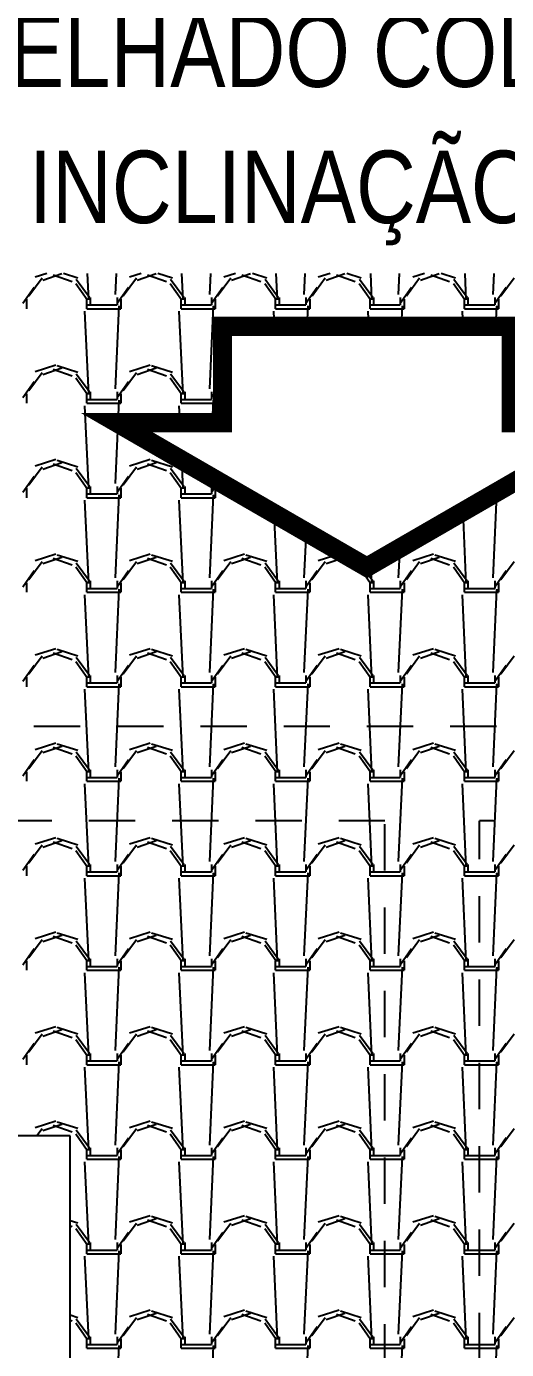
# Model space of a CAD drawing. Header units: millimetres. Extents: x 3923 to 4007, y 744 to 863.
# Drawn here: x 3934.851 to 3936.149, y 834.508 to 838.08 of the extents above; entities that cross this region are included whole.
import ezdxf
from ezdxf.enums import TextEntityAlignment as Align

# ---------------------------------------------------------------- set-up
doc = ezdxf.new("R2010")
doc.units = ezdxf.units.MM
doc.linetypes.add('HIDDEN2', pattern=[0.1875, 0.125, -0.0625])
doc.layers.add('-HIDRO', color=8, linetype='Continuous')
doc.layers.add('E-txt-g', color=3, linetype='Continuous')
doc.layers.add('E-Txt-W', color=7, linetype='Continuous', lineweight=20)
doc.styles.add('F2', font='ARIALN.TTF')
doc.styles.add('REG60', font='romans.shx', dxfattribs={"width": 0.8, "height": 0.15})
doc.styles.add('REG80', font='romans.shx', dxfattribs={"width": 0.8, "height": 0.2})

# ---------------------------------------------------------------- blocks, each defined once
blk = doc.blocks.new('Seta')
at = {"color": 2, "const_width": 2}
blk.add_lwpolyline([(10, 15), (10, 25.98), (25, 0), (10, -25.98), (10, -15), (0, -15), (0, 15)], close=True, dxfattribs=at)
blk = doc.blocks.new('TXT-AMB75')
at = {"layer": 'E-txt-g', "style": 'REG80', "width": 0.8, "flags": 8}
blk.add_attdef('TXT', text='', height=0.2, dxfattribs=at).set_placement((0.0055, 0.2964), align=Align.CENTER)
at = {"layer": 'E-Txt-W', "style": 'REG60', "width": 0.8, "flags": 8}
blk.add_attdef('TXT', text='', height=0.15, dxfattribs=at).set_placement((0.0055, 0.0271), align=Align.CENTER)

msp = doc.modelspace()

# ---------------------------------------------------------------- linework, layer by layer
at = {"layer": '-HIDRO', "linetype": 'Continuous'}
for p, q in [((3934.9062, 837.4127), (3934.8744, 837.4026)), ((3934.9464, 837.4119), (3934.8954, 837.394)), ((3934.9743, 837.3906), (3934.9233, 837.4085)), ((3934.9903, 837.4003), (3934.9514, 837.4127)), ((3935.0194, 837.3414), (3935.0161, 837.4127)), ((3935.0916, 837.3562), (3935.0942, 837.4127)), ((3935.1613, 837.4127), (3935.1295, 837.4026)), ((3935.2016, 837.4119), (3935.1505, 837.394)), ((3935.2294, 837.3906), (3935.1784, 837.4085)), ((3935.2455, 837.4003), (3935.2065, 837.4127)), ((3935.2745, 837.3414), (3935.2713, 837.4127)), ((3935.3468, 837.3562), (3935.3494, 837.4127)), ((3935.4165, 837.4127), (3935.3847, 837.4026)), ((3935.4567, 837.4119), (3935.4057, 837.394)), ((3935.4846, 837.3906), (3935.4336, 837.4085)), ((3935.5006, 837.4003), (3935.4617, 837.4127)), ((3935.5297, 837.3414), (3935.5264, 837.4127)), ((3935.6019, 837.3562), (3935.6045, 837.4127)), ((3935.6717, 837.4127), (3935.6398, 837.4026)), ((3935.7119, 837.4119), (3935.6608, 837.394)), ((3935.7397, 837.3906), (3935.6887, 837.4085)), ((3935.7558, 837.4003), (3935.7168, 837.4127)), ((3935.7848, 837.3414), (3935.7816, 837.4127)), ((3935.8571, 837.3561), (3935.8597, 837.4127)), ((3935.9268, 837.4127), (3935.895, 837.4026)), ((3935.967, 837.4119), (3935.916, 837.394)), ((3935.9949, 837.3906), (3935.9439, 837.4085)), ((3936.0109, 837.4003), (3935.972, 837.4127)), ((3936.04, 837.3414), (3936.0367, 837.4127)), ((3936.1123, 837.3561), (3936.1148, 837.4127)), ((3934.8716, 837.3751), (3934.841, 837.3317)), ((3934.8932, 837.3998), (3934.8575, 837.3514)), ((3935.0155, 837.3417), (3934.9848, 837.3851)), ((3935.0214, 837.348), (3934.9857, 837.3964)), ((3935.1268, 837.3751), (3935.0961, 837.3317)), ((3935.1484, 837.3998), (3935.1127, 837.3514)), ((3935.2706, 837.3417), (3935.24, 837.3851)), ((3935.2766, 837.348), (3935.2408, 837.3964)), ((3935.3819, 837.3751), (3935.3513, 837.3317)), ((3935.4035, 837.3998), (3935.3678, 837.3514)), ((3935.5258, 837.3417), (3935.4951, 837.3851)), ((3935.5317, 837.348), (3935.496, 837.3964)), ((3935.6371, 837.3751), (3935.6064, 837.3317)), ((3935.6587, 837.3998), (3935.623, 837.3514)), ((3935.7809, 837.3417), (3935.7503, 837.3851)), ((3935.7869, 837.348), (3935.7511, 837.3964)), ((3935.8922, 837.3751), (3935.8616, 837.3317)), ((3935.9138, 837.3998), (3935.8781, 837.3514)), ((3936.0361, 837.3417), (3936.0054, 837.3851)), ((3936.042, 837.348), (3936.0063, 837.3964)), ((3936.1474, 837.3751), (3936.1167, 837.3317)), ((3936.169, 837.3998), (3936.1332, 837.3514)), ((3934.8511, 837.3431), (3934.8511, 837.3176)), ((3935.0144, 837.3176), (3935.0144, 837.3431)), ((3935.0246, 837.3278), (3935.0246, 837.3482)), ((3935.0961, 837.3482), (3935.0961, 837.3278)), ((3935.1063, 837.3431), (3935.1063, 837.3176)), ((3935.2696, 837.3176), (3935.2696, 837.3431)), ((3935.2798, 837.3278), (3935.2798, 837.3482)), ((3935.3512, 837.3482), (3935.3512, 837.3278)), ((3935.3614, 837.3431), (3935.3614, 837.3176)), ((3935.5247, 837.3176), (3935.5247, 837.3431)), ((3935.5349, 837.3278), (3935.5349, 837.3482)), ((3935.6064, 837.3482), (3935.6064, 837.3278)), ((3935.6166, 837.3431), (3935.6166, 837.3176)), ((3935.7799, 837.3176), (3935.7799, 837.3431)), ((3935.7901, 837.3278), (3935.7901, 837.3482)), ((3935.8615, 837.3482), (3935.8615, 837.3278)), ((3935.8717, 837.3431), (3935.8717, 837.3176)), ((3936.035, 837.3176), (3936.035, 837.3431)), ((3936.0452, 837.3278), (3936.0452, 837.3482)), ((3936.1167, 837.3482), (3936.1167, 837.3278)), ((3936.1269, 837.3431), (3936.1269, 837.3176)), ((3935.0194, 837.0863), (3935.0091, 837.3108)), ((3935.0144, 837.3278), (3935.0246, 837.3278)), ((3935.0144, 837.3176), (3935.0246, 837.3176)), ((3935.0246, 837.3278), (3935.0961, 837.3278)), ((3935.0246, 837.3176), (3935.1063, 837.3176)), ((3935.0916, 837.101), (3935.1019, 837.3255)), ((3935.2745, 837.0863), (3935.2643, 837.3108)), ((3935.2696, 837.3278), (3935.2798, 837.3278)), ((3935.2696, 837.3176), (3935.2798, 837.3176)), ((3935.2798, 837.3278), (3935.3512, 837.3278)), ((3935.2798, 837.3176), (3935.3614, 837.3176)), ((3935.3468, 837.101), (3935.357, 837.3255)), ((3935.5213, 837.27), (3935.5194, 837.3108)), ((3935.5247, 837.3278), (3935.5349, 837.3278)), ((3935.5247, 837.3176), (3935.5349, 837.3176)), ((3935.5349, 837.3278), (3935.6064, 837.3278)), ((3935.5349, 837.3176), (3935.6166, 837.3176)), ((3935.6096, 837.27), (3935.6122, 837.3255)), ((3935.7765, 837.27), (3935.7746, 837.3108)), ((3935.7799, 837.3278), (3935.7901, 837.3278)), ((3935.7799, 837.3176), (3935.7901, 837.3176)), ((3935.7901, 837.3278), (3935.8615, 837.3278)), ((3935.7901, 837.3176), (3935.8717, 837.3176)), ((3935.8648, 837.27), (3935.8673, 837.3255)), ((3936.0316, 837.27), (3936.0298, 837.3108)), ((3936.035, 837.3278), (3936.0452, 837.3278)), ((3936.035, 837.3176), (3936.0452, 837.3176)), ((3936.0452, 837.3278), (3936.1167, 837.3278)), ((3936.0452, 837.3176), (3936.1269, 837.3176)), ((3936.1199, 837.27), (3936.1225, 837.3255)), ((3934.9305, 837.1653), (3934.8744, 837.1474)), ((3934.9464, 837.1568), (3934.8954, 837.1389)), ((3934.9903, 837.1452), (3934.9342, 837.163)), ((3935.1856, 837.1653), (3935.1295, 837.1474)), ((3935.2015, 837.1568), (3935.1505, 837.1389)), ((3935.2455, 837.1452), (3935.1893, 837.163)), ((3934.8716, 837.1199), (3934.841, 837.0766)), ((3934.8932, 837.1447), (3934.8575, 837.0962)), ((3934.9743, 837.1355), (3934.9233, 837.1534)), ((3935.0155, 837.0866), (3934.9848, 837.1299)), ((3935.0214, 837.0928), (3934.9857, 837.1413)), ((3935.1268, 837.1199), (3935.0961, 837.0766)), ((3935.1484, 837.1447), (3935.1127, 837.0962)), ((3935.2294, 837.1355), (3935.1784, 837.1534)), ((3935.2706, 837.0865), (3935.24, 837.1299)), ((3935.2766, 837.0928), (3935.2408, 837.1413)), ((3934.8511, 837.088), (3934.8511, 837.0624)), ((3935.0144, 837.0624), (3935.0144, 837.088)), ((3935.0246, 837.0726), (3935.0246, 837.0931)), ((3935.0961, 837.0931), (3935.0961, 837.0726)), ((3935.1063, 837.088), (3935.1063, 837.0624)), ((3935.2696, 837.0624), (3935.2696, 837.088)), ((3935.2798, 837.0726), (3935.2798, 837.0931)), ((3935.3512, 837.0931), (3935.3512, 837.0726)), ((3935.3811, 837.1189), (3935.3513, 837.0766)), ((3935.3614, 837.088), (3935.3614, 837.0624)), ((3935.3811, 837.1143), (3935.3678, 837.0962)), ((3935.0194, 836.8311), (3935.0091, 837.0557)), ((3935.0144, 837.0726), (3935.0246, 837.0726)), ((3935.0144, 837.0624), (3935.0246, 837.0624)), ((3935.0246, 837.0726), (3935.0961, 837.0726)), ((3935.0246, 837.0624), (3935.1063, 837.0624)), ((3935.0991, 837.01), (3935.1019, 837.0704)), ((3935.2664, 837.01), (3935.2643, 837.0557)), ((3935.2696, 837.0726), (3935.2798, 837.0726)), ((3935.2696, 837.0624), (3935.2798, 837.0624)), ((3935.2798, 837.0726), (3935.3512, 837.0726)), ((3935.2798, 837.0624), (3935.3614, 837.0624)), ((3935.3543, 837.01), (3935.357, 837.0704)), ((3935.0916, 836.8459), (3935.099, 837.008)), ((3934.9305, 836.9101), (3934.8744, 836.8923)), ((3934.9903, 836.89), (3934.9342, 836.9079)), ((3935.1856, 836.9101), (3935.1295, 836.8923)), ((3935.2455, 836.89), (3935.1893, 836.9079)), ((3935.2745, 836.8311), (3935.271, 836.9087)), ((3934.8932, 836.8895), (3934.8575, 836.8411)), ((3934.9464, 836.9016), (3934.8954, 836.8837)), ((3934.9743, 836.8803), (3934.9233, 836.8982)), ((3935.0155, 836.8314), (3934.9848, 836.8748)), ((3935.0214, 836.8377), (3934.9857, 836.8861)), ((3935.1484, 836.8895), (3935.1127, 836.8411)), ((3935.2015, 836.9016), (3935.1505, 836.8837)), ((3935.2294, 836.8803), (3935.1784, 836.8982)), ((3935.2706, 836.8314), (3935.24, 836.8748)), ((3935.2766, 836.8377), (3935.2408, 836.8861)), ((3934.8716, 836.8648), (3934.841, 836.8214)), ((3935.0246, 836.8175), (3935.0246, 836.8379)), ((3935.1268, 836.8648), (3935.0961, 836.8214)), ((3935.0961, 836.8379), (3935.0961, 836.8175)), ((3935.2798, 836.8175), (3935.2798, 836.8379)), ((3935.3468, 836.8459), (3935.3476, 836.8645)), ((3935.3512, 836.8379), (3935.3512, 836.8175)), ((3935.3718, 836.8505), (3935.3513, 836.8214)), ((3935.3739, 836.8493), (3935.3678, 836.8411)), ((3934.8511, 836.8328), (3934.8511, 836.8073)), ((3935.0194, 836.576), (3935.0091, 836.8005)), ((3935.0144, 836.8073), (3935.0144, 836.8328)), ((3935.0144, 836.8175), (3935.0246, 836.8175)), ((3935.0144, 836.8073), (3935.0246, 836.8073)), ((3935.0246, 836.8175), (3935.0961, 836.8175)), ((3935.0246, 836.8073), (3935.1063, 836.8073)), ((3935.0916, 836.5907), (3935.1019, 836.8152)), ((3935.1063, 836.8328), (3935.1063, 836.8073)), ((3935.2745, 836.576), (3935.2643, 836.8005)), ((3935.2696, 836.8073), (3935.2696, 836.8328)), ((3935.2696, 836.8175), (3935.2798, 836.8175)), ((3935.2696, 836.8073), (3935.2798, 836.8073)), ((3935.2798, 836.8175), (3935.3512, 836.8175)), ((3935.2798, 836.8073), (3935.3614, 836.8073)), ((3935.3468, 836.5907), (3935.357, 836.8152)), ((3935.3614, 836.8328), (3935.3614, 836.8073)), ((3936.0958, 836.8073), (3936.1269, 836.8073)), ((3936.1123, 836.5907), (3936.1225, 836.8152)), ((3936.1134, 836.8175), (3936.1167, 836.8175)), ((3936.1167, 836.8194), (3936.1167, 836.8175)), ((3936.1269, 836.8253), (3936.1269, 836.8073)), ((3935.5297, 836.576), (3935.5211, 836.7643)), ((3936.04, 836.576), (3936.0311, 836.77)), ((3935.6019, 836.5907), (3935.6076, 836.7144)), ((3934.9305, 836.655), (3934.8744, 836.6371)), ((3935.1856, 836.655), (3935.1295, 836.6371)), ((3935.4408, 836.655), (3935.3847, 836.6371)), ((3935.696, 836.655), (3935.6398, 836.6371)), ((3935.8571, 836.5907), (3935.8608, 836.6716)), ((3935.9511, 836.655), (3935.895, 836.6371)), ((3934.8932, 836.6344), (3934.8575, 836.5859)), ((3934.9464, 836.6464), (3934.8954, 836.6286)), ((3934.9743, 836.6252), (3934.9233, 836.6431)), ((3934.9903, 836.6349), (3934.9342, 836.6527)), ((3935.0155, 836.5763), (3934.9848, 836.6196)), ((3935.0214, 836.5825), (3934.9857, 836.631)), ((3935.1484, 836.6344), (3935.1127, 836.5859)), ((3935.2015, 836.6464), (3935.1505, 836.6286)), ((3935.2294, 836.6252), (3935.1784, 836.6431)), ((3935.2455, 836.6349), (3935.1893, 836.6527)), ((3935.2706, 836.5763), (3935.24, 836.6196)), ((3935.2766, 836.5825), (3935.2408, 836.631)), ((3935.4035, 836.6344), (3935.3678, 836.5859)), ((3935.4567, 836.6464), (3935.4057, 836.6286)), ((3935.4846, 836.6252), (3935.4336, 836.6431)), ((3935.5006, 836.6349), (3935.4445, 836.6527)), ((3935.5258, 836.5762), (3935.4951, 836.6196)), ((3935.5317, 836.5825), (3935.496, 836.631)), ((3935.6587, 836.6344), (3935.6229, 836.5859)), ((3935.7118, 836.6464), (3935.6608, 836.6286)), ((3935.7397, 836.6252), (3935.6887, 836.6431)), ((3935.7325, 836.6423), (3935.6996, 836.6527)), ((3935.7809, 836.5762), (3935.7503, 836.6196)), ((3935.7869, 836.5825), (3935.7511, 836.631)), ((3935.7848, 836.576), (3935.7825, 836.6264)), ((3935.9138, 836.6344), (3935.8781, 836.5859)), ((3935.967, 836.6464), (3935.916, 836.6286)), ((3935.9949, 836.6252), (3935.9439, 836.6431)), ((3936.0109, 836.6349), (3935.9548, 836.6527)), ((3936.0361, 836.5762), (3936.0054, 836.6196)), ((3936.042, 836.5825), (3936.0063, 836.631)), ((3936.169, 836.6344), (3936.1332, 836.5859)), ((3934.8716, 836.6096), (3934.841, 836.5663)), ((3935.1268, 836.6096), (3935.0961, 836.5663)), ((3935.3819, 836.6096), (3935.3513, 836.5663)), ((3935.6371, 836.6096), (3935.6064, 836.5663)), ((3935.8922, 836.6096), (3935.8616, 836.5663)), ((3936.1474, 836.6096), (3936.1167, 836.5663)), ((3934.8511, 836.5777), (3934.8511, 836.5521)), ((3935.0144, 836.5521), (3935.0144, 836.5777)), ((3935.0144, 836.5623), (3935.0246, 836.5623)), ((3935.0144, 836.5521), (3935.0246, 836.5521)), ((3935.0246, 836.5623), (3935.0246, 836.5828)), ((3935.0246, 836.5623), (3935.0961, 836.5623)), ((3935.0246, 836.5521), (3935.1063, 836.5521)), ((3935.0916, 836.3356), (3935.1019, 836.5601)), ((3935.0961, 836.5828), (3935.0961, 836.5623)), ((3935.1063, 836.5777), (3935.1063, 836.5521)), ((3935.2696, 836.5521), (3935.2696, 836.5777)), ((3935.2696, 836.5623), (3935.2798, 836.5623)), ((3935.2696, 836.5521), (3935.2798, 836.5521)), ((3935.2798, 836.5623), (3935.2798, 836.5828)), ((3935.2798, 836.5623), (3935.3512, 836.5623)), ((3935.2798, 836.5521), (3935.3614, 836.5521)), ((3935.3468, 836.3356), (3935.357, 836.5601)), ((3935.3512, 836.5828), (3935.3512, 836.5623)), ((3935.3614, 836.5777), (3935.3614, 836.5521)), ((3935.5247, 836.5521), (3935.5247, 836.5777)), ((3935.5247, 836.5623), (3935.5349, 836.5623)), ((3935.5247, 836.5521), (3935.5349, 836.5521)), ((3935.5349, 836.5623), (3935.5349, 836.5828)), ((3935.5349, 836.5623), (3935.6064, 836.5623)), ((3935.5349, 836.5521), (3935.6166, 836.5521)), ((3935.6019, 836.3355), (3935.6122, 836.5601)), ((3935.6064, 836.5828), (3935.6064, 836.5623)), ((3935.6166, 836.5777), (3935.6166, 836.5521)), ((3935.7799, 836.5521), (3935.7799, 836.5777)), ((3935.7799, 836.5623), (3935.7901, 836.5623)), ((3935.7799, 836.5521), (3935.7901, 836.5521)), ((3935.7901, 836.5623), (3935.7901, 836.5828)), ((3935.7901, 836.5623), (3935.8615, 836.5623)), ((3935.7901, 836.5521), (3935.8717, 836.5521)), ((3935.8571, 836.3355), (3935.8673, 836.5601)), ((3935.8615, 836.5828), (3935.8615, 836.5623)), ((3935.8717, 836.5777), (3935.8717, 836.5521)), ((3936.035, 836.5521), (3936.035, 836.5777)), ((3936.035, 836.5623), (3936.0452, 836.5623)), ((3936.035, 836.5521), (3936.0452, 836.5521)), ((3936.0452, 836.5623), (3936.0452, 836.5828)), ((3936.0452, 836.5623), (3936.1167, 836.5623)), ((3936.0452, 836.5521), (3936.1269, 836.5521)), ((3936.1123, 836.3355), (3936.1225, 836.5601)), ((3936.1167, 836.5828), (3936.1167, 836.5623)), ((3936.1269, 836.5777), (3936.1269, 836.5521)), ((3935.0194, 836.3208), (3935.0091, 836.5454)), ((3935.2745, 836.3208), (3935.2643, 836.5454)), ((3935.5297, 836.3208), (3935.5194, 836.5454)), ((3935.7848, 836.3208), (3935.7746, 836.5454)), ((3936.04, 836.3208), (3936.0298, 836.5454)), ((3934.8932, 836.3792), (3934.8575, 836.3307)), ((3934.9305, 836.3998), (3934.8744, 836.382)), ((3934.9464, 836.3913), (3934.8954, 836.3734)), ((3934.9743, 836.37), (3934.9233, 836.3879)), ((3934.9903, 836.3797), (3934.9342, 836.3976)), ((3935.0214, 836.3274), (3934.9857, 836.3758)), ((3935.1484, 836.3792), (3935.1127, 836.3307)), ((3935.1856, 836.3998), (3935.1295, 836.382)), ((3935.2015, 836.3913), (3935.1505, 836.3734)), ((3935.2294, 836.37), (3935.1784, 836.3879)), ((3935.2455, 836.3797), (3935.1893, 836.3976)), ((3935.2766, 836.3274), (3935.2408, 836.3758)), ((3935.4035, 836.3792), (3935.3678, 836.3307)), ((3935.4408, 836.3998), (3935.3847, 836.382)), ((3935.4567, 836.3913), (3935.4057, 836.3734)), ((3935.4846, 836.37), (3935.4336, 836.3879)), ((3935.5006, 836.3797), (3935.4445, 836.3976)), ((3935.5317, 836.3274), (3935.496, 836.3758)), ((3935.6587, 836.3792), (3935.6229, 836.3307)), ((3935.696, 836.3998), (3935.6398, 836.382)), ((3935.7118, 836.3913), (3935.6608, 836.3734)), ((3935.7397, 836.37), (3935.6887, 836.3879)), ((3935.7558, 836.3797), (3935.6996, 836.3976)), ((3935.7869, 836.3274), (3935.7511, 836.3758)), ((3935.9138, 836.3792), (3935.8781, 836.3307)), ((3935.9511, 836.3998), (3935.895, 836.382)), ((3935.967, 836.3913), (3935.916, 836.3734)), ((3935.9949, 836.37), (3935.9439, 836.3879)), ((3936.0109, 836.3797), (3935.9548, 836.3976)), ((3936.042, 836.3274), (3936.0063, 836.3758)), ((3936.169, 836.3792), (3936.1332, 836.3307)), ((3934.8716, 836.3545), (3934.841, 836.3111)), ((3935.0155, 836.3211), (3934.9848, 836.3645)), ((3935.1268, 836.3545), (3935.0961, 836.3111)), ((3935.2706, 836.3211), (3935.24, 836.3645)), ((3935.3819, 836.3545), (3935.3513, 836.3111)), ((3935.5258, 836.3211), (3935.4951, 836.3645)), ((3935.6371, 836.3545), (3935.6064, 836.3111)), ((3935.7809, 836.3211), (3935.7503, 836.3645)), ((3935.8922, 836.3545), (3935.8616, 836.3111)), ((3936.0361, 836.3211), (3936.0054, 836.3645)), ((3936.1474, 836.3545), (3936.1167, 836.3111)), ((3934.8511, 836.3225), (3934.8511, 836.297)), ((3935.0144, 836.297), (3935.0144, 836.3225)), ((3935.0144, 836.3072), (3935.0246, 836.3072)), ((3935.0246, 836.3072), (3935.0246, 836.3276)), ((3935.0246, 836.3072), (3935.0961, 836.3072)), ((3935.0916, 836.0804), (3935.1019, 836.3049)), ((3935.0961, 836.3276), (3935.0961, 836.3072)), ((3935.1063, 836.3225), (3935.1063, 836.297)), ((3935.2696, 836.297), (3935.2696, 836.3225)), ((3935.2696, 836.3072), (3935.2798, 836.3072)), ((3935.2798, 836.3072), (3935.2798, 836.3276)), ((3935.2798, 836.3072), (3935.3512, 836.3072)), ((3935.3468, 836.0804), (3935.357, 836.3049)), ((3935.3512, 836.3276), (3935.3512, 836.3072)), ((3935.3614, 836.3225), (3935.3614, 836.297)), ((3935.5247, 836.297), (3935.5247, 836.3225)), ((3935.5247, 836.3072), (3935.5349, 836.3072)), ((3935.5349, 836.3072), (3935.5349, 836.3276)), ((3935.5349, 836.3072), (3935.6064, 836.3072)), ((3935.6019, 836.0804), (3935.6122, 836.3049)), ((3935.6064, 836.3276), (3935.6064, 836.3072)), ((3935.6166, 836.3225), (3935.6166, 836.297)), ((3935.7799, 836.297), (3935.7799, 836.3225)), ((3935.7799, 836.3072), (3935.7901, 836.3072)), ((3935.7901, 836.3072), (3935.7901, 836.3276)), ((3935.7901, 836.3072), (3935.8615, 836.3072)), ((3935.8571, 836.0804), (3935.8673, 836.3049)), ((3935.8615, 836.3276), (3935.8615, 836.3072)), ((3935.8717, 836.3225), (3935.8717, 836.297)), ((3936.035, 836.297), (3936.035, 836.3225)), ((3936.035, 836.3072), (3936.0452, 836.3072)), ((3936.0452, 836.3072), (3936.0452, 836.3276)), ((3936.0452, 836.3072), (3936.1167, 836.3072)), ((3936.1123, 836.0804), (3936.1225, 836.3049)), ((3936.1167, 836.3276), (3936.1167, 836.3072)), ((3936.1269, 836.3225), (3936.1269, 836.297)), ((3935.0194, 836.0657), (3935.0091, 836.2902)), ((3935.0144, 836.297), (3935.0246, 836.297)), ((3935.0246, 836.297), (3935.1063, 836.297)), ((3935.2745, 836.0657), (3935.2643, 836.2902)), ((3935.2696, 836.297), (3935.2798, 836.297)), ((3935.2798, 836.297), (3935.3614, 836.297)), ((3935.5297, 836.0657), (3935.5194, 836.2902)), ((3935.5247, 836.297), (3935.5349, 836.297)), ((3935.5349, 836.297), (3935.6166, 836.297)), ((3935.7848, 836.0657), (3935.7746, 836.2902)), ((3935.7799, 836.297), (3935.7901, 836.297)), ((3935.7901, 836.297), (3935.8717, 836.297)), ((3936.04, 836.0657), (3936.0298, 836.2902)), ((3936.035, 836.297), (3936.0452, 836.297)), ((3936.0452, 836.297), (3936.1269, 836.297)), ((3934.8932, 836.1241), (3934.8575, 836.0756)), ((3934.9305, 836.1447), (3934.8744, 836.1268)), ((3934.9464, 836.1361), (3934.8954, 836.1183)), ((3934.9743, 836.1149), (3934.9233, 836.1328)), ((3934.9903, 836.1246), (3934.9342, 836.1424)), ((3935.0214, 836.0722), (3934.9857, 836.1207)), ((3935.1484, 836.1241), (3935.1126, 836.0756)), ((3935.1856, 836.1447), (3935.1295, 836.1268)), ((3935.2015, 836.1361), (3935.1505, 836.1183)), ((3935.2294, 836.1149), (3935.1784, 836.1328)), ((3935.2455, 836.1246), (3935.1893, 836.1424)), ((3935.2766, 836.0722), (3935.2408, 836.1207)), ((3935.4035, 836.1241), (3935.3678, 836.0756)), ((3935.4408, 836.1447), (3935.3847, 836.1268)), ((3935.4567, 836.1361), (3935.4057, 836.1183)), ((3935.4846, 836.1149), (3935.4336, 836.1328)), ((3935.5006, 836.1246), (3935.4445, 836.1424)), ((3935.5317, 836.0722), (3935.496, 836.1207)), ((3935.6587, 836.1241), (3935.6229, 836.0756)), ((3935.696, 836.1447), (3935.6398, 836.1268)), ((3935.7118, 836.1361), (3935.6608, 836.1183)), ((3935.7397, 836.1149), (3935.6887, 836.1328)), ((3935.7558, 836.1246), (3935.6996, 836.1424)), ((3935.7869, 836.0722), (3935.7511, 836.1207)), ((3935.9138, 836.1241), (3935.8781, 836.0756)), ((3935.9511, 836.1447), (3935.895, 836.1268)), ((3935.967, 836.1361), (3935.916, 836.1183)), ((3935.9949, 836.1149), (3935.9439, 836.1328)), ((3936.0109, 836.1246), (3935.9548, 836.1424)), ((3936.042, 836.0722), (3936.0063, 836.1207)), ((3936.169, 836.1241), (3936.1332, 836.0756)), ((3934.8716, 836.0993), (3934.841, 836.056)), ((3935.0155, 836.066), (3934.9848, 836.1093)), ((3935.1268, 836.0993), (3935.0961, 836.056)), ((3935.2706, 836.066), (3935.24, 836.1093)), ((3935.3819, 836.0993), (3935.3513, 836.056)), ((3935.5258, 836.066), (3935.4951, 836.1093)), ((3935.6371, 836.0993), (3935.6064, 836.056)), ((3935.7809, 836.066), (3935.7503, 836.1093)), ((3935.8922, 836.0993), (3935.8616, 836.056)), ((3936.0361, 836.0659), (3936.0054, 836.1093)), ((3936.1474, 836.0993), (3936.1167, 836.056)), ((3934.8511, 836.0674), (3934.8511, 836.0418)), ((3935.0144, 836.0418), (3935.0144, 836.0674)), ((3935.0144, 836.052), (3935.0246, 836.052)), ((3935.0246, 836.052), (3935.0246, 836.0725)), ((3935.0246, 836.052), (3935.0961, 836.052)), ((3935.0916, 835.8253), (3935.1019, 836.0498)), ((3935.0961, 836.0725), (3935.0961, 836.052)), ((3935.1063, 836.0674), (3935.1063, 836.0418)), ((3935.2696, 836.0418), (3935.2696, 836.0674)), ((3935.2696, 836.052), (3935.2798, 836.052)), ((3935.2798, 836.052), (3935.2798, 836.0725)), ((3935.2798, 836.052), (3935.3512, 836.052)), ((3935.3468, 835.8253), (3935.357, 836.0498)), ((3935.3512, 836.0725), (3935.3512, 836.052)), ((3935.3614, 836.0674), (3935.3614, 836.0418)), ((3935.5247, 836.0418), (3935.5247, 836.0674)), ((3935.5247, 836.052), (3935.5349, 836.052)), ((3935.5349, 836.052), (3935.5349, 836.0725)), ((3935.5349, 836.052), (3935.6064, 836.052)), ((3935.6019, 835.8252), (3935.6122, 836.0498)), ((3935.6064, 836.0725), (3935.6064, 836.052)), ((3935.6166, 836.0674), (3935.6166, 836.0418)), ((3935.7799, 836.0418), (3935.7799, 836.0674)), ((3935.7799, 836.052), (3935.7901, 836.052)), ((3935.7901, 836.052), (3935.7901, 836.0725)), ((3935.7901, 836.052), (3935.8615, 836.052)), ((3935.8571, 835.8252), (3935.8673, 836.0498)), ((3935.8615, 836.0725), (3935.8615, 836.052)), ((3935.8717, 836.0674), (3935.8717, 836.0418)), ((3936.035, 836.0418), (3936.035, 836.0674)), ((3936.035, 836.052), (3936.0452, 836.052)), ((3936.0452, 836.052), (3936.0452, 836.0725)), ((3936.0452, 836.052), (3936.1167, 836.052)), ((3936.1123, 835.8252), (3936.1225, 836.0498)), ((3936.1167, 836.0725), (3936.1167, 836.052)), ((3936.1269, 836.0674), (3936.1269, 836.0418)), ((3935.0194, 835.8105), (3935.0091, 836.0351)), ((3935.0144, 836.0418), (3935.0246, 836.0418)), ((3935.0246, 836.0418), (3935.1063, 836.0418)), ((3935.2745, 835.8105), (3935.2643, 836.0351)), ((3935.2696, 836.0418), (3935.2798, 836.0418)), ((3935.2798, 836.0418), (3935.3614, 836.0418)), ((3935.5297, 835.8105), (3935.5194, 836.0351)), ((3935.5247, 836.0418), (3935.5349, 836.0418)), ((3935.5349, 836.0418), (3935.6166, 836.0418)), ((3935.7848, 835.8105), (3935.7746, 836.0351)), ((3935.7799, 836.0418), (3935.7901, 836.0418)), ((3935.7901, 836.0418), (3935.8717, 836.0418)), ((3936.04, 835.8105), (3936.0298, 836.0351)), ((3936.035, 836.0418), (3936.0452, 836.0418)), ((3936.0452, 836.0418), (3936.1269, 836.0418)), ((3934.8932, 835.8689), (3934.8575, 835.8204)), ((3934.9305, 835.8895), (3934.8744, 835.8717)), ((3934.9464, 835.881), (3934.8954, 835.8631)), ((3934.9743, 835.8597), (3934.9233, 835.8776)), ((3934.9903, 835.8694), (3934.9342, 835.8873)), ((3935.1484, 835.8689), (3935.1126, 835.8204)), ((3935.1856, 835.8895), (3935.1295, 835.8717)), ((3935.2015, 835.881), (3935.1505, 835.8631)), ((3935.2294, 835.8597), (3935.1784, 835.8776)), ((3935.2455, 835.8694), (3935.1893, 835.8873)), ((3935.4035, 835.8689), (3935.3678, 835.8204)), ((3935.4408, 835.8895), (3935.3847, 835.8717)), ((3935.4567, 835.881), (3935.4057, 835.8631)), ((3935.4846, 835.8597), (3935.4336, 835.8776)), ((3935.5006, 835.8694), (3935.4445, 835.8873)), ((3935.6587, 835.8689), (3935.6229, 835.8204)), ((3935.696, 835.8895), (3935.6398, 835.8717)), ((3935.7118, 835.881), (3935.6608, 835.8631)), ((3935.7397, 835.8597), (3935.6887, 835.8776)), ((3935.7558, 835.8694), (3935.6996, 835.8873)), ((3935.9138, 835.8689), (3935.8781, 835.8204)), ((3935.9511, 835.8895), (3935.895, 835.8717)), ((3935.967, 835.881), (3935.916, 835.8631)), ((3935.9949, 835.8597), (3935.9439, 835.8776)), ((3936.0109, 835.8694), (3935.9548, 835.8873)), ((3936.169, 835.8689), (3936.1332, 835.8204)), ((3934.8716, 835.8442), (3934.841, 835.8008)), ((3935.0155, 835.8108), (3934.9848, 835.8542)), ((3935.0214, 835.8171), (3934.9857, 835.8655)), ((3935.1268, 835.8442), (3935.0961, 835.8008)), ((3935.2706, 835.8108), (3935.24, 835.8542)), ((3935.2766, 835.8171), (3935.2408, 835.8655)), ((3935.3819, 835.8442), (3935.3513, 835.8008)), ((3935.5258, 835.8108), (3935.4951, 835.8542)), ((3935.5317, 835.8171), (3935.496, 835.8655)), ((3935.6371, 835.8442), (3935.6064, 835.8008)), ((3935.7809, 835.8108), (3935.7503, 835.8542)), ((3935.7869, 835.8171), (3935.7511, 835.8655)), ((3935.8922, 835.8442), (3935.8616, 835.8008)), ((3936.0361, 835.8108), (3936.0054, 835.8542)), ((3936.042, 835.8171), (3936.0063, 835.8655)), ((3936.1474, 835.8442), (3936.1168, 835.8008)), ((3934.8511, 835.8122), (3934.8511, 835.7867)), ((3935.0144, 835.7867), (3935.0144, 835.8122)), ((3935.0246, 835.7969), (3935.0246, 835.8173)), ((3935.0961, 835.8173), (3935.0961, 835.7969)), ((3935.1063, 835.8122), (3935.1063, 835.7867)), ((3935.2696, 835.7867), (3935.2696, 835.8122)), ((3935.2798, 835.7969), (3935.2798, 835.8173)), ((3935.3512, 835.8173), (3935.3512, 835.7969)), ((3935.3614, 835.8122), (3935.3614, 835.7867)), ((3935.5247, 835.7867), (3935.5247, 835.8122)), ((3935.5349, 835.7969), (3935.5349, 835.8173)), ((3935.6064, 835.8173), (3935.6064, 835.7969)), ((3935.6166, 835.8122), (3935.6166, 835.7867)), ((3935.7799, 835.7867), (3935.7799, 835.8122)), ((3935.7901, 835.7969), (3935.7901, 835.8173)), ((3935.8615, 835.8173), (3935.8615, 835.7969)), ((3935.8717, 835.8122), (3935.8717, 835.7867)), ((3936.035, 835.7867), (3936.035, 835.8122)), ((3936.0452, 835.7969), (3936.0452, 835.8173)), ((3936.1167, 835.8173), (3936.1167, 835.7969)), ((3936.1269, 835.8122), (3936.1269, 835.7867)), ((3935.0194, 835.5554), (3935.0091, 835.7799)), ((3935.0144, 835.7969), (3935.0246, 835.7969)), ((3935.0144, 835.7867), (3935.0246, 835.7867)), ((3935.0246, 835.7969), (3935.0961, 835.7969)), ((3935.0246, 835.7867), (3935.1063, 835.7867)), ((3935.0916, 835.5701), (3935.1019, 835.7946)), ((3935.2745, 835.5554), (3935.2643, 835.7799)), ((3935.2696, 835.7969), (3935.2798, 835.7969)), ((3935.2696, 835.7867), (3935.2798, 835.7867)), ((3935.2798, 835.7969), (3935.3512, 835.7969)), ((3935.2798, 835.7867), (3935.3614, 835.7867)), ((3935.3468, 835.5701), (3935.357, 835.7946)), ((3935.5297, 835.5554), (3935.5194, 835.7799)), ((3935.5247, 835.7969), (3935.5349, 835.7969)), ((3935.5247, 835.7867), (3935.5349, 835.7867)), ((3935.5349, 835.7969), (3935.6064, 835.7969)), ((3935.5349, 835.7867), (3935.6166, 835.7867)), ((3935.6019, 835.5701), (3935.6122, 835.7946)), ((3935.7848, 835.5554), (3935.7746, 835.7799)), ((3935.7799, 835.7969), (3935.7901, 835.7969)), ((3935.7799, 835.7867), (3935.7901, 835.7867)), ((3935.7901, 835.7969), (3935.8615, 835.7969)), ((3935.7901, 835.7867), (3935.8717, 835.7867)), ((3935.8571, 835.5701), (3935.8673, 835.7946)), ((3936.04, 835.5554), (3936.0298, 835.7799)), ((3936.035, 835.7969), (3936.0452, 835.7969)), ((3936.035, 835.7867), (3936.0452, 835.7867)), ((3936.0452, 835.7969), (3936.1167, 835.7969)), ((3936.0452, 835.7867), (3936.1269, 835.7867)), ((3936.1123, 835.5701), (3936.1225, 835.7946)), ((3934.9305, 835.6344), (3934.8744, 835.6165)), ((3934.9464, 835.6258), (3934.8954, 835.608)), ((3934.9743, 835.6046), (3934.9233, 835.6224)), ((3934.9903, 835.6143), (3934.9342, 835.6321)), ((3935.1856, 835.6344), (3935.1295, 835.6165)), ((3935.2015, 835.6258), (3935.1505, 835.608)), ((3935.2295, 835.6046), (3935.1784, 835.6224)), ((3935.2455, 835.6143), (3935.1893, 835.6321)), ((3935.4408, 835.6344), (3935.3847, 835.6165)), ((3935.4567, 835.6258), (3935.4057, 835.608)), ((3935.4846, 835.6046), (3935.4336, 835.6224)), ((3935.5006, 835.6143), (3935.4445, 835.6321)), ((3935.696, 835.6344), (3935.6398, 835.6165)), ((3935.7118, 835.6258), (3935.6608, 835.608)), ((3935.7397, 835.6046), (3935.6887, 835.6224)), ((3935.7558, 835.6143), (3935.6996, 835.6321)), ((3935.9511, 835.6344), (3935.895, 835.6165)), ((3935.967, 835.6258), (3935.916, 835.608)), ((3935.9949, 835.6046), (3935.9439, 835.6224)), ((3936.0109, 835.6143), (3935.9548, 835.6321)), ((3934.8716, 835.589), (3934.841, 835.5457)), ((3934.8932, 835.6138), (3934.8575, 835.5653)), ((3935.0154, 835.5557), (3934.9848, 835.599)), ((3935.0214, 835.5619), (3934.9857, 835.6104)), ((3935.1268, 835.589), (3935.0961, 835.5457)), ((3935.1484, 835.6138), (3935.1126, 835.5653)), ((3935.2706, 835.5557), (3935.24, 835.599)), ((3935.2766, 835.5619), (3935.2409, 835.6104)), ((3935.3819, 835.589), (3935.3513, 835.5457)), ((3935.4035, 835.6138), (3935.3678, 835.5653)), ((3935.5258, 835.5557), (3935.4951, 835.599)), ((3935.5317, 835.5619), (3935.496, 835.6104)), ((3935.6371, 835.589), (3935.6064, 835.5457)), ((3935.6587, 835.6138), (3935.6229, 835.5653)), ((3935.7809, 835.5557), (3935.7503, 835.599)), ((3935.7869, 835.5619), (3935.7511, 835.6104)), ((3935.8922, 835.589), (3935.8616, 835.5457)), ((3935.9138, 835.6138), (3935.8781, 835.5653)), ((3936.0361, 835.5557), (3936.0054, 835.599)), ((3936.042, 835.5619), (3936.0063, 835.6104)), ((3936.1474, 835.589), (3936.1168, 835.5457)), ((3936.169, 835.6138), (3936.1332, 835.5653)), ((3934.8511, 835.5571), (3934.8511, 835.5315)), ((3935.0144, 835.5315), (3935.0144, 835.5571)), ((3935.0246, 835.5417), (3935.0246, 835.5622)), ((3935.0961, 835.5622), (3935.0961, 835.5417)), ((3935.1063, 835.5571), (3935.1063, 835.5315)), ((3935.2696, 835.5315), (3935.2696, 835.5571)), ((3935.2798, 835.5417), (3935.2798, 835.5622)), ((3935.3512, 835.5622), (3935.3512, 835.5417)), ((3935.3614, 835.5571), (3935.3614, 835.5315)), ((3935.5247, 835.5315), (3935.5247, 835.5571)), ((3935.5349, 835.5417), (3935.5349, 835.5622)), ((3935.6064, 835.5622), (3935.6064, 835.5417)), ((3935.6166, 835.5571), (3935.6166, 835.5315)), ((3935.7799, 835.5315), (3935.7799, 835.5571)), ((3935.7901, 835.5417), (3935.7901, 835.5622)), ((3935.8615, 835.5622), (3935.8615, 835.5417)), ((3935.8717, 835.5571), (3935.8717, 835.5315)), ((3936.035, 835.5315), (3936.035, 835.5571)), ((3936.0452, 835.5417), (3936.0452, 835.5622)), ((3936.1167, 835.5622), (3936.1167, 835.5417)), ((3936.1269, 835.5571), (3936.1269, 835.5315)), ((3935.0194, 835.3002), (3935.0091, 835.5248)), ((3935.0144, 835.5417), (3935.0246, 835.5417)), ((3935.0144, 835.5315), (3935.0246, 835.5315)), ((3935.0246, 835.5417), (3935.0961, 835.5417)), ((3935.0246, 835.5315), (3935.1063, 835.5315)), ((3935.0916, 835.315), (3935.1019, 835.5395)), ((3935.2745, 835.3002), (3935.2643, 835.5248)), ((3935.2696, 835.5417), (3935.2798, 835.5417)), ((3935.2696, 835.5315), (3935.2798, 835.5315)), ((3935.2798, 835.5417), (3935.3512, 835.5417)), ((3935.2798, 835.5315), (3935.3614, 835.5315)), ((3935.3468, 835.315), (3935.357, 835.5395)), ((3935.5297, 835.3002), (3935.5194, 835.5248)), ((3935.5247, 835.5417), (3935.5349, 835.5417)), ((3935.5247, 835.5315), (3935.5349, 835.5315)), ((3935.5349, 835.5417), (3935.6064, 835.5417)), ((3935.5349, 835.5315), (3935.6166, 835.5315)), ((3935.6019, 835.3149), (3935.6122, 835.5395)), ((3935.7848, 835.3002), (3935.7746, 835.5248)), ((3935.7799, 835.5417), (3935.7901, 835.5417)), ((3935.7799, 835.5315), (3935.7901, 835.5315)), ((3935.7901, 835.5417), (3935.8615, 835.5417)), ((3935.7901, 835.5315), (3935.8717, 835.5315)), ((3935.8571, 835.3149), (3935.8673, 835.5395)), ((3936.04, 835.3002), (3936.0298, 835.5248)), ((3936.035, 835.5417), (3936.0452, 835.5417)), ((3936.035, 835.5315), (3936.0452, 835.5315)), ((3936.0452, 835.5417), (3936.1167, 835.5417)), ((3936.0452, 835.5315), (3936.1269, 835.5315)), ((3936.1123, 835.3149), (3936.1225, 835.5395)), ((3934.9305, 835.3792), (3934.8744, 835.3614)), ((3934.9464, 835.3707), (3934.8954, 835.3528)), ((3934.9903, 835.3591), (3934.9342, 835.377)), ((3935.1856, 835.3792), (3935.1295, 835.3614)), ((3935.2015, 835.3707), (3935.1505, 835.3528)), ((3935.2455, 835.3591), (3935.1893, 835.377)), ((3935.4408, 835.3792), (3935.3847, 835.3614)), ((3935.4567, 835.3707), (3935.4057, 835.3528)), ((3935.5006, 835.3591), (3935.4445, 835.377)), ((3935.696, 835.3792), (3935.6398, 835.3614)), ((3935.7118, 835.3707), (3935.6608, 835.3528)), ((3935.7558, 835.3591), (3935.6996, 835.377)), ((3935.9511, 835.3792), (3935.895, 835.3614)), ((3935.967, 835.3707), (3935.916, 835.3528)), ((3936.0109, 835.3591), (3935.9548, 835.377)), ((3934.8716, 835.3339), (3934.841, 835.2905)), ((3934.8932, 835.3586), (3934.8575, 835.3101)), ((3934.9743, 835.3494), (3934.9233, 835.3673)), ((3935.0154, 835.3005), (3934.9848, 835.3439)), ((3935.0214, 835.3068), (3934.9857, 835.3552)), ((3935.1268, 835.3339), (3935.0961, 835.2905)), ((3935.1484, 835.3586), (3935.1126, 835.3101)), ((3935.2295, 835.3494), (3935.1784, 835.3673)), ((3935.2706, 835.3005), (3935.24, 835.3439)), ((3935.2766, 835.3068), (3935.2409, 835.3552)), ((3935.3819, 835.3339), (3935.3513, 835.2905)), ((3935.4035, 835.3586), (3935.3678, 835.3101)), ((3935.4846, 835.3494), (3935.4336, 835.3673)), ((3935.5258, 835.3005), (3935.4951, 835.3439)), ((3935.5317, 835.3068), (3935.496, 835.3552)), ((3935.6371, 835.3339), (3935.6064, 835.2905)), ((3935.6587, 835.3586), (3935.6229, 835.3101)), ((3935.7398, 835.3494), (3935.6887, 835.3673)), ((3935.7809, 835.3005), (3935.7503, 835.3439)), ((3935.7869, 835.3068), (3935.7511, 835.3552)), ((3935.8922, 835.3339), (3935.8616, 835.2905)), ((3935.9138, 835.3586), (3935.8781, 835.3101)), ((3935.9949, 835.3494), (3935.9439, 835.3673)), ((3936.0361, 835.3005), (3936.0054, 835.3439)), ((3936.042, 835.3068), (3936.0063, 835.3552)), ((3936.1474, 835.3339), (3936.1168, 835.2905)), ((3936.169, 835.3586), (3936.1332, 835.3101)), ((3934.8511, 835.3019), (3934.8511, 835.2764)), ((3935.0144, 835.2764), (3935.0144, 835.3019)), ((3935.0246, 835.2866), (3935.0246, 835.307)), ((3935.0961, 835.307), (3935.0961, 835.2866)), ((3935.1063, 835.3019), (3935.1063, 835.2764)), ((3935.2696, 835.2764), (3935.2696, 835.3019)), ((3935.2798, 835.2866), (3935.2798, 835.307)), ((3935.3512, 835.307), (3935.3512, 835.2866)), ((3935.3614, 835.3019), (3935.3614, 835.2764)), ((3935.5247, 835.2764), (3935.5247, 835.3019)), ((3935.5349, 835.2866), (3935.5349, 835.307)), ((3935.6064, 835.307), (3935.6064, 835.2866)), ((3935.6166, 835.3019), (3935.6166, 835.2764)), ((3935.7799, 835.2764), (3935.7799, 835.3019)), ((3935.7901, 835.2866), (3935.7901, 835.307)), ((3935.8615, 835.307), (3935.8615, 835.2866)), ((3935.8717, 835.3019), (3935.8717, 835.2764)), ((3936.035, 835.2764), (3936.035, 835.3019)), ((3936.0452, 835.2866), (3936.0452, 835.307)), ((3936.1167, 835.307), (3936.1167, 835.2866)), ((3936.1269, 835.3019), (3936.1269, 835.2764)), ((3935.0194, 835.0451), (3935.0091, 835.2696)), ((3935.0144, 835.2866), (3935.0246, 835.2866)), ((3935.0144, 835.2764), (3935.0246, 835.2764)), ((3935.0246, 835.2866), (3935.0961, 835.2866)), ((3935.0246, 835.2764), (3935.1063, 835.2764)), ((3935.0916, 835.0598), (3935.1019, 835.2843)), ((3935.2745, 835.0451), (3935.2643, 835.2696)), ((3935.2696, 835.2866), (3935.2798, 835.2866)), ((3935.2696, 835.2764), (3935.2798, 835.2764)), ((3935.2798, 835.2866), (3935.3512, 835.2866)), ((3935.2798, 835.2764), (3935.3614, 835.2764)), ((3935.3468, 835.0598), (3935.357, 835.2843)), ((3935.5297, 835.0451), (3935.5194, 835.2696)), ((3935.5247, 835.2866), (3935.5349, 835.2866)), ((3935.5247, 835.2764), (3935.5349, 835.2764)), ((3935.5349, 835.2866), (3935.6064, 835.2866)), ((3935.5349, 835.2764), (3935.6166, 835.2764)), ((3935.6019, 835.0598), (3935.6122, 835.2843)), ((3935.7848, 835.0451), (3935.7746, 835.2696)), ((3935.7799, 835.2866), (3935.7901, 835.2866)), ((3935.7799, 835.2764), (3935.7901, 835.2764)), ((3935.7901, 835.2866), (3935.8615, 835.2866)), ((3935.7901, 835.2764), (3935.8717, 835.2764)), ((3935.8571, 835.0598), (3935.8673, 835.2843)), ((3936.04, 835.0451), (3936.0298, 835.2696)), ((3936.035, 835.2866), (3936.0452, 835.2866)), ((3936.035, 835.2764), (3936.0452, 835.2764)), ((3936.0452, 835.2866), (3936.1167, 835.2866)), ((3936.0452, 835.2764), (3936.1269, 835.2764)), ((3936.1123, 835.0598), (3936.1225, 835.2843)), ((3934.9305, 835.1241), (3934.8744, 835.1062)), ((3934.9903, 835.104), (3934.9342, 835.1218)), ((3935.1856, 835.1241), (3935.1295, 835.1062)), ((3935.2455, 835.104), (3935.1893, 835.1218)), ((3935.4408, 835.1241), (3935.3847, 835.1062)), ((3935.5006, 835.104), (3935.4445, 835.1218)), ((3935.696, 835.1241), (3935.6398, 835.1062)), ((3935.7558, 835.104), (3935.6996, 835.1218)), ((3935.9511, 835.1241), (3935.895, 835.1062)), ((3936.0109, 835.104), (3935.9548, 835.1218)), ((3934.8932, 835.1035), (3934.8791, 835.0844)), ((3934.9464, 835.1155), (3934.8954, 835.0977)), ((3934.9743, 835.0943), (3934.9233, 835.1121)), ((3935.0154, 835.0454), (3934.9848, 835.0887)), ((3935.0214, 835.0516), (3934.9857, 835.1001)), ((3935.1484, 835.1035), (3935.1126, 835.055)), ((3935.2015, 835.1155), (3935.1505, 835.0977)), ((3935.2295, 835.0943), (3935.1784, 835.1121)), ((3935.2706, 835.0454), (3935.24, 835.0887)), ((3935.2766, 835.0516), (3935.2409, 835.1001)), ((3935.4035, 835.1035), (3935.3678, 835.055)), ((3935.4567, 835.1155), (3935.4057, 835.0977)), ((3935.4846, 835.0943), (3935.4336, 835.1121)), ((3935.5258, 835.0454), (3935.4951, 835.0887)), ((3935.5317, 835.0516), (3935.496, 835.1001)), ((3935.6587, 835.1035), (3935.6229, 835.055)), ((3935.7118, 835.1155), (3935.6608, 835.0977)), ((3935.7398, 835.0943), (3935.6887, 835.1121)), ((3935.7809, 835.0454), (3935.7503, 835.0887)), ((3935.7869, 835.0516), (3935.7512, 835.1001)), ((3935.9138, 835.1035), (3935.8781, 835.055)), ((3935.967, 835.1155), (3935.9159, 835.0977)), ((3935.9949, 835.0943), (3935.9439, 835.1121)), ((3936.0361, 835.0454), (3936.0054, 835.0887)), ((3936.042, 835.0516), (3936.0063, 835.1001)), ((3936.169, 835.1035), (3936.1332, 835.055)), ((3935.0246, 835.0314), (3935.0246, 835.0519)), ((3935.1268, 835.0787), (3935.0961, 835.0354)), ((3935.0961, 835.0519), (3935.0961, 835.0314)), ((3935.2798, 835.0314), (3935.2798, 835.0519)), ((3935.3512, 835.0519), (3935.3512, 835.0314)), ((3935.3819, 835.0787), (3935.3513, 835.0354)), ((3935.5349, 835.0314), (3935.5349, 835.0519)), ((3935.6064, 835.0519), (3935.6064, 835.0314)), ((3935.6371, 835.0787), (3935.6065, 835.0354)), ((3935.7901, 835.0314), (3935.7901, 835.0519)), ((3935.8615, 835.0519), (3935.8615, 835.0314)), ((3935.8922, 835.0787), (3935.8616, 835.0354)), ((3936.0452, 835.0314), (3936.0452, 835.0519)), ((3936.1167, 835.0519), (3936.1167, 835.0314)), ((3936.1474, 835.0788), (3936.1168, 835.0354)), ((3935.0194, 834.7899), (3935.0091, 835.0145)), ((3935.0144, 835.0212), (3935.0144, 835.0468)), ((3935.0144, 835.0314), (3935.0246, 835.0314)), ((3935.0144, 835.0212), (3935.0246, 835.0212)), ((3935.0246, 835.0314), (3935.0961, 835.0314)), ((3935.0246, 835.0212), (3935.1063, 835.0212)), ((3935.0916, 834.8047), (3935.1019, 835.0292)), ((3935.1063, 835.0468), (3935.1063, 835.0212)), ((3935.2745, 834.7899), (3935.2643, 835.0145)), ((3935.2696, 835.0212), (3935.2696, 835.0468)), ((3935.2696, 835.0314), (3935.2798, 835.0314)), ((3935.2696, 835.0212), (3935.2798, 835.0212)), ((3935.2798, 835.0314), (3935.3512, 835.0314)), ((3935.2798, 835.0212), (3935.3614, 835.0212)), ((3935.3468, 834.8047), (3935.357, 835.0292)), ((3935.3614, 835.0468), (3935.3614, 835.0212)), ((3935.5297, 834.7899), (3935.5194, 835.0145)), ((3935.5247, 835.0212), (3935.5247, 835.0468)), ((3935.5247, 835.0314), (3935.5349, 835.0314)), ((3935.5247, 835.0212), (3935.5349, 835.0212)), ((3935.5349, 835.0314), (3935.6064, 835.0314)), ((3935.5349, 835.0212), (3935.6166, 835.0212)), ((3935.6019, 834.8046), (3935.6122, 835.0292)), ((3935.6166, 835.0468), (3935.6166, 835.0212)), ((3935.7848, 834.7899), (3935.7746, 835.0145)), ((3935.7799, 835.0212), (3935.7799, 835.0468)), ((3935.7799, 835.0314), (3935.7901, 835.0314)), ((3935.7799, 835.0212), (3935.7901, 835.0212)), ((3935.7901, 835.0314), (3935.8615, 835.0314)), ((3935.7901, 835.0212), (3935.8717, 835.0212)), ((3935.8571, 834.8046), (3935.8673, 835.0292)), ((3935.8717, 835.0468), (3935.8717, 835.0212)), ((3936.04, 834.7899), (3936.0298, 835.0145)), ((3936.035, 835.0212), (3936.035, 835.0468)), ((3936.035, 835.0314), (3936.0452, 835.0314)), ((3936.035, 835.0212), (3936.0452, 835.0212)), ((3936.0452, 835.0314), (3936.1167, 835.0314)), ((3936.0452, 835.0212), (3936.1269, 835.0212)), ((3936.1123, 834.8046), (3936.1225, 835.0292)), ((3936.1269, 835.0468), (3936.1269, 835.0212)), ((3935.1856, 834.8689), (3935.1295, 834.8511)), ((3935.4408, 834.8689), (3935.3847, 834.8511)), ((3935.696, 834.8689), (3935.6398, 834.8511)), ((3935.9511, 834.8689), (3935.895, 834.8511)), ((3934.9903, 834.8488), (3934.9695, 834.8554)), ((3934.9743, 834.8391), (3934.9695, 834.8408)), ((3935.0154, 834.7902), (3934.9848, 834.8336)), ((3935.0214, 834.7965), (3934.9857, 834.8449)), ((3935.1484, 834.8483), (3935.1126, 834.7998)), ((3935.2015, 834.8604), (3935.1505, 834.8425)), ((3935.2295, 834.8391), (3935.1784, 834.857)), ((3935.2455, 834.8488), (3935.1893, 834.8667)), ((3935.2706, 834.7902), (3935.24, 834.8336)), ((3935.2766, 834.7965), (3935.2409, 834.8449)), ((3935.4035, 834.8483), (3935.3678, 834.7998)), ((3935.4567, 834.8604), (3935.4056, 834.8425)), ((3935.4846, 834.8391), (3935.4336, 834.857)), ((3935.5006, 834.8488), (3935.4445, 834.8667)), ((3935.5257, 834.7902), (3935.4951, 834.8336)), ((3935.5317, 834.7965), (3935.496, 834.8449)), ((3935.6587, 834.8483), (3935.6229, 834.7998)), ((3935.7118, 834.8604), (3935.6608, 834.8425)), ((3935.7398, 834.8391), (3935.6887, 834.857)), ((3935.7558, 834.8488), (3935.6996, 834.8667)), ((3935.7809, 834.7902), (3935.7503, 834.8336)), ((3935.7869, 834.7965), (3935.7512, 834.8449)), ((3935.9138, 834.8483), (3935.8781, 834.7998)), ((3935.967, 834.8604), (3935.9159, 834.8425)), ((3935.9949, 834.8391), (3935.9439, 834.857)), ((3936.0109, 834.8488), (3935.9548, 834.8667)), ((3936.0361, 834.7902), (3936.0054, 834.8336)), ((3936.042, 834.7965), (3936.0063, 834.8449)), ((3936.1689, 834.8483), (3936.1332, 834.7998)), ((3935.1268, 834.8236), (3935.0961, 834.7802)), ((3935.3819, 834.8236), (3935.3513, 834.7802)), ((3935.6371, 834.8236), (3935.6065, 834.7802)), ((3935.8922, 834.8236), (3935.8616, 834.7802)), ((3936.1474, 834.8236), (3936.1168, 834.7802)), ((3935.0144, 834.7661), (3935.0144, 834.7916)), ((3935.0144, 834.7763), (3935.0246, 834.7763)), ((3935.0144, 834.7661), (3935.0246, 834.7661)), ((3935.0246, 834.7763), (3935.0246, 834.7967)), ((3935.0246, 834.7763), (3935.0961, 834.7763)), ((3935.0246, 834.7661), (3935.1063, 834.7661)), ((3935.0916, 834.5495), (3935.1019, 834.774)), ((3935.0961, 834.7967), (3935.0961, 834.7763)), ((3935.1063, 834.7916), (3935.1063, 834.7661)), ((3935.2696, 834.7661), (3935.2696, 834.7916)), ((3935.2696, 834.7763), (3935.2798, 834.7763)), ((3935.2696, 834.7661), (3935.2798, 834.7661)), ((3935.2798, 834.7763), (3935.2798, 834.7967)), ((3935.2798, 834.7763), (3935.3512, 834.7763)), ((3935.2798, 834.7661), (3935.3614, 834.7661)), ((3935.3468, 834.5495), (3935.357, 834.774)), ((3935.3512, 834.7967), (3935.3512, 834.7763)), ((3935.3614, 834.7916), (3935.3614, 834.7661)), ((3935.5247, 834.7661), (3935.5247, 834.7916)), ((3935.5247, 834.7763), (3935.5349, 834.7763)), ((3935.5247, 834.7661), (3935.5349, 834.7661)), ((3935.5349, 834.7763), (3935.5349, 834.7967)), ((3935.5349, 834.7763), (3935.6064, 834.7763)), ((3935.5349, 834.7661), (3935.6166, 834.7661)), ((3935.6019, 834.5495), (3935.6122, 834.774)), ((3935.6064, 834.7967), (3935.6064, 834.7763)), ((3935.6166, 834.7916), (3935.6166, 834.7661)), ((3935.7799, 834.7661), (3935.7799, 834.7916)), ((3935.7799, 834.7763), (3935.7901, 834.7763)), ((3935.7799, 834.7661), (3935.7901, 834.7661)), ((3935.7901, 834.7763), (3935.7901, 834.7967)), ((3935.7901, 834.7763), (3935.8615, 834.7763)), ((3935.7901, 834.7661), (3935.8717, 834.7661)), ((3935.8571, 834.5495), (3935.8673, 834.774)), ((3935.8615, 834.7967), (3935.8615, 834.7763)), ((3935.8717, 834.7916), (3935.8717, 834.7661)), ((3936.035, 834.7661), (3936.035, 834.7916)), ((3936.035, 834.7763), (3936.0452, 834.7763)), ((3936.035, 834.7661), (3936.0452, 834.7661)), ((3936.0452, 834.7763), (3936.0452, 834.7967)), ((3936.0452, 834.7763), (3936.1167, 834.7763)), ((3936.0452, 834.7661), (3936.1269, 834.7661)), ((3936.1123, 834.5495), (3936.1225, 834.774)), ((3936.1167, 834.7967), (3936.1167, 834.7763)), ((3936.1269, 834.7916), (3936.1269, 834.7661)), ((3935.0194, 834.5348), (3935.0091, 834.7593)), ((3935.2745, 834.5348), (3935.2643, 834.7593)), ((3935.5297, 834.5348), (3935.5194, 834.7593)), ((3935.7848, 834.5348), (3935.7746, 834.7593)), ((3936.04, 834.5348), (3936.0298, 834.7593)), ((3934.9903, 834.5936), (3934.9695, 834.6003)), ((3934.9743, 834.584), (3934.9695, 834.5857)), ((3935.0214, 834.5413), (3934.9857, 834.5898)), ((3935.1484, 834.5932), (3935.1126, 834.5447)), ((3935.1856, 834.6138), (3935.1295, 834.5959)), ((3935.2015, 834.6052), (3935.1505, 834.5874)), ((3935.2295, 834.584), (3935.1784, 834.6018)), ((3935.2455, 834.5936), (3935.1893, 834.6115)), ((3935.2766, 834.5413), (3935.2409, 834.5898)), ((3935.4035, 834.5932), (3935.3678, 834.5447)), ((3935.4408, 834.6138), (3935.3847, 834.5959)), ((3935.4567, 834.6052), (3935.4056, 834.5874)), ((3935.4846, 834.584), (3935.4336, 834.6018)), ((3935.5006, 834.5936), (3935.4445, 834.6115)), ((3935.5317, 834.5413), (3935.496, 834.5898)), ((3935.6587, 834.5932), (3935.6229, 834.5447)), ((3935.696, 834.6138), (3935.6398, 834.5959)), ((3935.7118, 834.6052), (3935.6608, 834.5874)), ((3935.7398, 834.584), (3935.6887, 834.6018)), ((3935.7558, 834.5936), (3935.6996, 834.6115)), ((3935.7869, 834.5413), (3935.7512, 834.5898)), ((3935.9138, 834.5932), (3935.8781, 834.5447)), ((3935.9511, 834.6138), (3935.895, 834.5959)), ((3935.967, 834.6052), (3935.9159, 834.5874)), ((3935.9949, 834.584), (3935.9439, 834.6018)), ((3936.0109, 834.5936), (3935.9548, 834.6115)), ((3936.042, 834.5413), (3936.0063, 834.5898)), ((3936.1689, 834.5932), (3936.1332, 834.5447)), ((3935.0154, 834.5351), (3934.9848, 834.5784)), ((3935.1268, 834.5684), (3935.0961, 834.5251)), ((3935.2706, 834.5351), (3935.24, 834.5784)), ((3935.3819, 834.5684), (3935.3513, 834.5251)), ((3935.5257, 834.5351), (3935.4951, 834.5784)), ((3935.6371, 834.5685), (3935.6065, 834.5251)), ((3935.7809, 834.5351), (3935.7503, 834.5784)), ((3935.8922, 834.5685), (3935.8616, 834.5251)), ((3936.0361, 834.5351), (3936.0054, 834.5784)), ((3936.1474, 834.5685), (3936.1168, 834.5251)), ((3935.0144, 834.5109), (3935.0144, 834.5365)), ((3935.0144, 834.5211), (3935.0246, 834.5211)), ((3935.0246, 834.5211), (3935.0246, 834.5416)), ((3935.0246, 834.5211), (3935.0961, 834.5211)), ((3935.0916, 834.2944), (3935.1019, 834.5189)), ((3935.0961, 834.5416), (3935.0961, 834.5211)), ((3935.1063, 834.5365), (3935.1063, 834.5109)), ((3935.2696, 834.5109), (3935.2696, 834.5365)), ((3935.2696, 834.5211), (3935.2798, 834.5211)), ((3935.2798, 834.5211), (3935.2798, 834.5416)), ((3935.2798, 834.5211), (3935.3512, 834.5211)), ((3935.3468, 834.2944), (3935.357, 834.5189)), ((3935.3512, 834.5416), (3935.3512, 834.5211)), ((3935.3614, 834.5365), (3935.3614, 834.5109)), ((3935.5247, 834.5109), (3935.5247, 834.5365)), ((3935.5247, 834.5211), (3935.5349, 834.5211)), ((3935.5349, 834.5211), (3935.5349, 834.5416)), ((3935.5349, 834.5211), (3935.6064, 834.5211)), ((3935.6019, 834.2943), (3935.6122, 834.5189)), ((3935.6064, 834.5416), (3935.6064, 834.5211)), ((3935.6166, 834.5365), (3935.6166, 834.5109)), ((3935.7799, 834.5109), (3935.7799, 834.5365)), ((3935.7799, 834.5211), (3935.7901, 834.5211)), ((3935.7901, 834.5211), (3935.7901, 834.5416)), ((3935.7901, 834.5211), (3935.8615, 834.5211)), ((3935.8571, 834.2943), (3935.8673, 834.5189)), ((3935.8615, 834.5416), (3935.8615, 834.5211)), ((3935.8717, 834.5365), (3935.8717, 834.5109)), ((3936.035, 834.5109), (3936.035, 834.5365)), ((3936.035, 834.5211), (3936.0452, 834.5211)), ((3936.0452, 834.5211), (3936.0452, 834.5416)), ((3936.0452, 834.5211), (3936.1167, 834.5211)), ((3936.1123, 834.2943), (3936.1225, 834.5189)), ((3936.1167, 834.5416), (3936.1167, 834.5211)), ((3936.1269, 834.5365), (3936.1269, 834.5109)), ((3935.0144, 834.5109), (3935.0246, 834.5109)), ((3935.0246, 834.5109), (3935.1063, 834.5109)), ((3935.2696, 834.5109), (3935.2798, 834.5109)), ((3935.2798, 834.5109), (3935.3614, 834.5109)), ((3935.5247, 834.5109), (3935.5349, 834.5109)), ((3935.5349, 834.5109), (3935.6166, 834.5109)), ((3935.7799, 834.5109), (3935.7901, 834.5109)), ((3935.7901, 834.5109), (3935.8717, 834.5109)), ((3936.035, 834.5109), (3936.0452, 834.5109)), ((3936.0452, 834.5109), (3936.1269, 834.5109))]:
    msp.add_line(p, q, dxfattribs=at)
at = {"layer": '-HIDRO', "linetype": 'HIDDEN2'}
for p, q in [((3938.3715, 836.19), (3932.2479, 836.19)), ((3935.82, 835.9349), (3931.9928, 835.9349)), ((3935.82, 829.7262), (3935.82, 835.9349)), ((3940.838, 835.9349), (3936.0752, 835.9349)), ((3936.0752, 829.9814), (3936.0752, 835.9349))]:
    msp.add_line(p, q, dxfattribs=at)
at = {"layer": '-HIDRO'}
for p, q in [((3934.9695, 835.0844), (3931.1423, 835.0844)), ((3934.9695, 828.8757), (3934.9695, 835.0844))]:
    msp.add_line(p, q, dxfattribs=at)

# ---------------------------------------------------------------- block references
ref = msp.add_blockref('TXT-AMB75', (3935.798, 837.5488), dxfattribs=dict(at, xscale=-1.240029, yscale=1.240029, zscale=1.240029))
ref.add_attrib('TXT', 'TELHADO COLONIAL', dxfattribs={"layer": 'E-txt-g', "color": 2, "height": 0.195615, "style": 'F2'}).set_placement((3935.7939, 837.9164), align=Align.CENTER)
ref.add_attrib('TXT', 'INCLINAÇÃO 25%', dxfattribs={"layer": 'E-Txt-W', "height": 0.195615, "style": 'F2'}).set_placement((3935.798, 837.5488), align=Align.CENTER)
at = {"layer": '-HIDRO', "xscale": -0.02600488799997635, "yscale": 0.02600488799997635, "zscale": 0.02600488799997635, "rotation": 90.00000000000007}
msp.add_blockref('Seta', (3935.7712, 837.27), dxfattribs=at)

doc.saveas('drawing.dxf')
